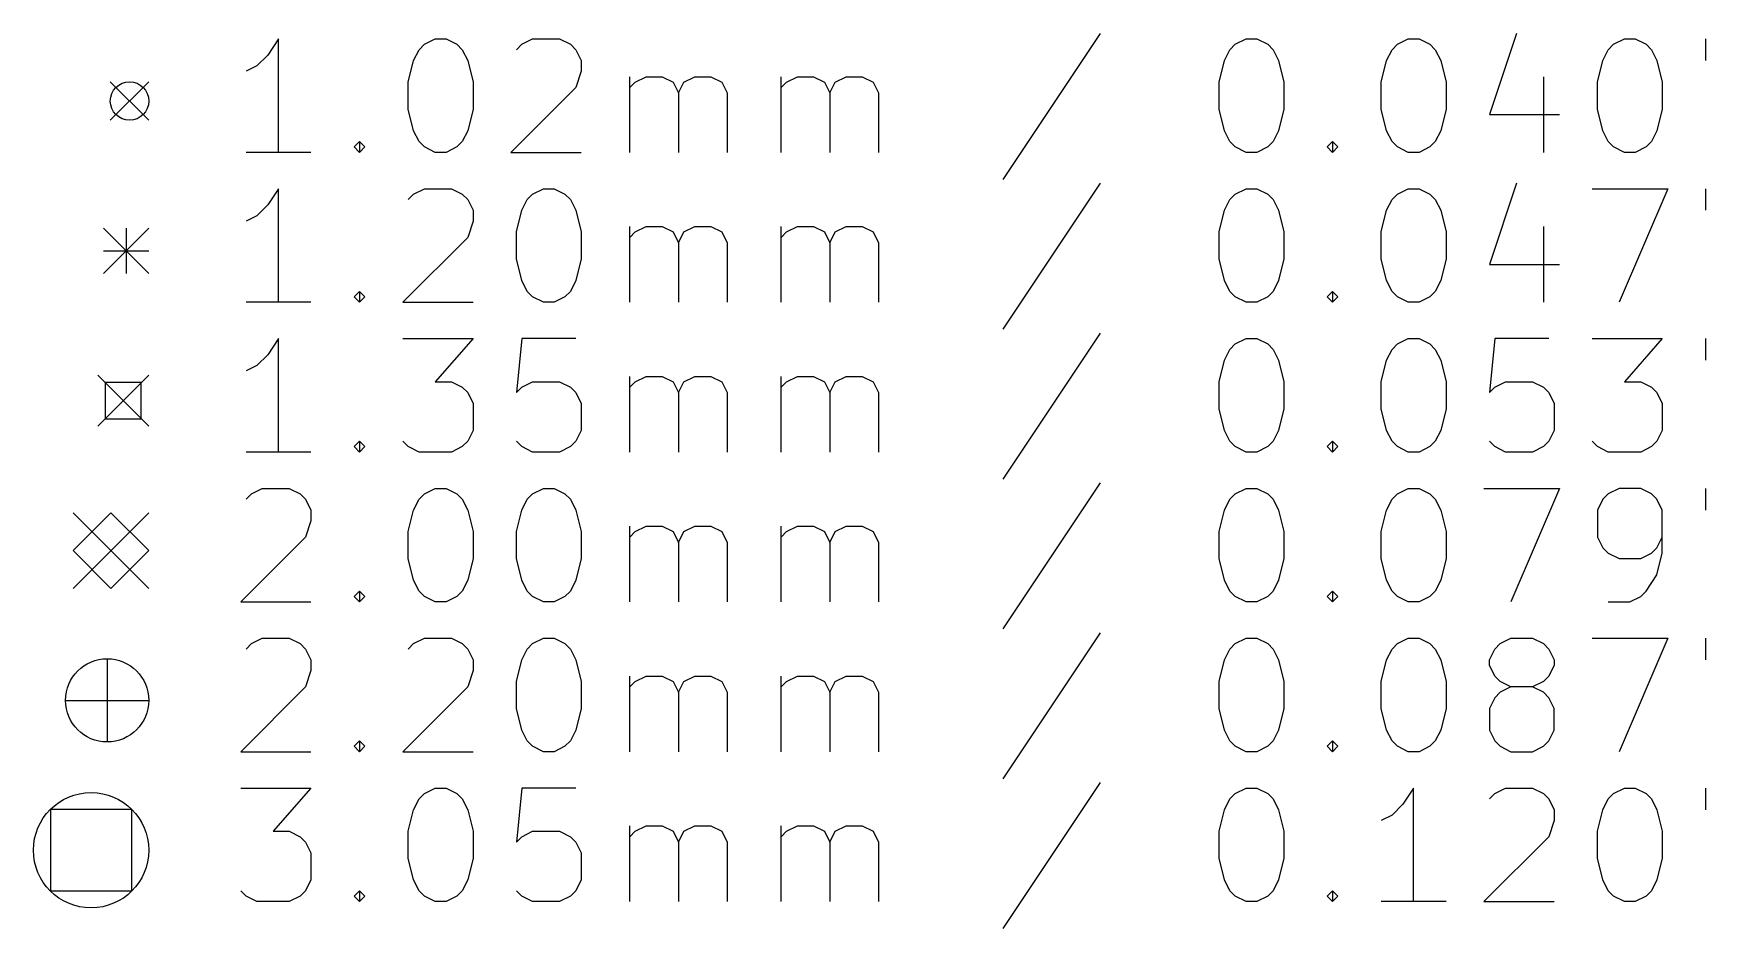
# Model space of a CAD drawing. Extents: x 58 to 239, y -217 to -13.
# Drawn here: x 57.84 to 102.03, y -216.45 to -192.79 of the extents above; entities that cross this region are included whole.
import ezdxf

# ---------------------------------------------------------------- set-up
doc = ezdxf.new("R2010")
doc.units = 0
doc.header["$MEASUREMENT"] = 0
doc.layers.add('BLACK', color=7, linetype='CONTINUOUS')

msp = doc.modelspace()

# ---------------------------------------------------------------- linework, layer by layer
at = {"layer": 'Black'}
for p, q in [((64.3136, -192.932), (64.0279, -193.361)), ((64.3136, -195.932), (64.3136, -192.932)), ((68.0279, -193.218), (68.1707, -193.075)), ((68.1707, -193.075), (68.4564, -192.932)), ((68.4564, -192.932), (68.7421, -192.932)), ((68.7421, -192.932), (69.0279, -193.075)), ((69.0279, -193.075), (69.1707, -193.218)), ((70.5993, -193.218), (70.7421, -193.075)), ((70.7421, -193.075), (71.0279, -192.932)), ((71.0279, -192.932), (71.7421, -192.932)), ((71.7421, -192.932), (72.0279, -193.075)), ((72.0279, -193.075), (72.1707, -193.218)), ((86.0279, -192.789), (83.4564, -196.646)), ((89.4564, -193.218), (89.5993, -193.075)), ((89.5993, -193.075), (89.885, -192.932)), ((89.885, -192.932), (90.1707, -192.932)), ((90.1707, -192.932), (90.4564, -193.075)), ((90.4564, -193.075), (90.5993, -193.218)), ((93.7421, -193.218), (93.885, -193.075)), ((93.885, -193.075), (94.1707, -192.932)), ((94.1707, -192.932), (94.4564, -192.932)), ((94.4564, -192.932), (94.7421, -193.075)), ((94.7421, -193.075), (94.885, -193.218)), ((97.0279, -192.789), (96.3136, -194.932)), ((99.4564, -193.218), (99.5993, -193.075)), ((99.5993, -193.075), (99.885, -192.932)), ((99.885, -192.932), (100.171, -192.932)), ((100.171, -192.932), (100.456, -193.075)), ((100.456, -193.075), (100.599, -193.218)), ((102.028, -192.932), (102.028, -193.504)), ((64.0279, -193.361), (63.7421, -193.646)), ((67.7421, -194.075), (67.885, -193.504)), ((67.885, -193.504), (68.0279, -193.218)), ((69.1707, -193.218), (69.3136, -193.504)), ((69.3136, -193.504), (69.4564, -194.075)), ((72.1707, -193.218), (72.3136, -193.504)), ((72.3136, -193.504), (72.3136, -193.789)), ((89.1707, -194.075), (89.3136, -193.504)), ((89.3136, -193.504), (89.4564, -193.218)), ((90.5993, -193.218), (90.7421, -193.504)), ((90.7421, -193.504), (90.885, -194.075)), ((93.4564, -194.075), (93.5993, -193.504)), ((93.5993, -193.504), (93.7421, -193.218)), ((94.885, -193.218), (95.0279, -193.504)), ((95.0279, -193.504), (95.1707, -194.075)), ((99.1707, -194.075), (99.3136, -193.504)), ((99.3136, -193.504), (99.4564, -193.218)), ((100.599, -193.218), (100.742, -193.504)), ((100.742, -193.504), (100.885, -194.075)), ((63.7421, -193.646), (63.4564, -193.789)), ((72.3136, -193.789), (72.1707, -194.218)), ((73.5993, -195.932), (73.5993, -193.932)), ((73.7421, -194.075), (74.0279, -193.932)), ((74.0279, -193.932), (74.4564, -193.932)), ((74.4564, -193.932), (74.7421, -194.075)), ((75.0279, -194.075), (75.3136, -193.932)), ((75.3136, -193.932), (75.7421, -193.932)), ((75.7421, -193.932), (76.0279, -194.075)), ((77.5993, -195.932), (77.5993, -193.932)), ((77.7421, -194.075), (78.0279, -193.932)), ((78.0279, -193.932), (78.4564, -193.932)), ((78.4564, -193.932), (78.7421, -194.075)), ((79.0279, -194.075), (79.3136, -193.932)), ((79.3136, -193.932), (79.7421, -193.932)), ((79.7421, -193.932), (80.0279, -194.075)), ((97.7421, -193.932), (97.7421, -195.932)), ((59.869, -194.067), (60.885, -195.083)), ((60.885, -194.067), (59.869, -195.083)), ((67.7421, -194.789), (67.7421, -194.075)), ((69.4564, -194.075), (69.4564, -194.789)), ((72.1707, -194.218), (70.4564, -195.932)), ((73.5993, -194.218), (73.7421, -194.075)), ((74.7421, -194.075), (74.885, -194.361)), ((74.885, -194.361), (75.0279, -194.075)), ((74.885, -194.361), (74.885, -195.932)), ((76.0279, -194.075), (76.1707, -194.361)), ((76.1707, -194.361), (76.1707, -195.932)), ((77.5993, -194.218), (77.7421, -194.075)), ((78.7421, -194.075), (78.885, -194.361)), ((78.885, -194.361), (79.0279, -194.075)), ((78.885, -194.361), (78.885, -195.932)), ((80.0279, -194.075), (80.1707, -194.361)), ((80.1707, -194.361), (80.1707, -195.932)), ((89.1707, -194.789), (89.1707, -194.075)), ((90.885, -194.075), (90.885, -194.789)), ((93.4564, -194.789), (93.4564, -194.075)), ((95.1707, -194.075), (95.1707, -194.789)), ((99.1707, -194.789), (99.1707, -194.075)), ((100.885, -194.075), (100.885, -194.789)), ((67.885, -195.361), (67.7421, -194.789)), ((69.4564, -194.789), (69.3136, -195.361)), ((89.3136, -195.361), (89.1707, -194.789)), ((90.885, -194.789), (90.7421, -195.361)), ((93.5993, -195.361), (93.4564, -194.789)), ((95.1707, -194.789), (95.0279, -195.361)), ((99.3136, -195.361), (99.1707, -194.789)), ((100.885, -194.789), (100.742, -195.361)), ((96.3136, -194.932), (98.1707, -194.932)), ((66.3136, -195.789), (66.4564, -195.646)), ((66.4564, -195.646), (66.5993, -195.789)), ((66.4564, -195.646), (66.4564, -195.932)), ((68.0279, -195.646), (67.885, -195.361)), ((68.1707, -195.789), (68.0279, -195.646)), ((69.1707, -195.646), (69.0279, -195.789)), ((69.3136, -195.361), (69.1707, -195.646)), ((89.4564, -195.646), (89.3136, -195.361)), ((89.5993, -195.789), (89.4564, -195.646)), ((90.5993, -195.646), (90.4564, -195.789)), ((90.7421, -195.361), (90.5993, -195.646)), ((92.0279, -195.789), (92.1707, -195.646)), ((92.1707, -195.646), (92.3136, -195.789)), ((92.1707, -195.646), (92.1707, -195.932)), ((93.7421, -195.646), (93.5993, -195.361)), ((93.885, -195.789), (93.7421, -195.646)), ((94.885, -195.646), (94.7421, -195.789)), ((95.0279, -195.361), (94.885, -195.646)), ((99.4564, -195.646), (99.3136, -195.361)), ((99.5993, -195.789), (99.4564, -195.646)), ((100.599, -195.646), (100.456, -195.789)), ((100.742, -195.361), (100.599, -195.646)), ((65.1707, -195.932), (63.4564, -195.932)), ((66.4564, -195.932), (66.3136, -195.789)), ((66.5993, -195.789), (66.4564, -195.932)), ((68.4564, -195.932), (68.1707, -195.789)), ((68.7421, -195.932), (68.4564, -195.932)), ((69.0279, -195.789), (68.7421, -195.932)), ((70.4564, -195.932), (72.3136, -195.932)), ((89.885, -195.932), (89.5993, -195.789)), ((90.1707, -195.932), (89.885, -195.932)), ((90.4564, -195.789), (90.1707, -195.932)), ((92.1707, -195.932), (92.0279, -195.789)), ((92.3136, -195.789), (92.1707, -195.932)), ((94.1707, -195.932), (93.885, -195.789)), ((94.4564, -195.932), (94.1707, -195.932)), ((94.7421, -195.789), (94.4564, -195.932)), ((99.885, -195.932), (99.5993, -195.789)), ((100.171, -195.932), (99.885, -195.932)), ((100.456, -195.789), (100.171, -195.932)), ((64.3136, -196.892), (64.0279, -197.321)), ((64.3136, -199.892), (64.3136, -196.892)), ((67.7421, -197.178), (67.885, -197.035)), ((67.885, -197.035), (68.1707, -196.892)), ((68.1707, -196.892), (68.885, -196.892)), ((68.885, -196.892), (69.1707, -197.035)), ((69.1707, -197.035), (69.3136, -197.178)), ((70.885, -197.178), (71.0279, -197.035)), ((71.0279, -197.035), (71.3136, -196.892)), ((71.3136, -196.892), (71.5993, -196.892)), ((71.5993, -196.892), (71.885, -197.035)), ((71.885, -197.035), (72.0279, -197.178)), ((86.0279, -196.749), (83.4564, -200.606)), ((89.4564, -197.178), (89.5993, -197.035)), ((89.5993, -197.035), (89.885, -196.892)), ((89.885, -196.892), (90.1707, -196.892)), ((90.1707, -196.892), (90.4564, -197.035)), ((90.4564, -197.035), (90.5993, -197.178)), ((93.7421, -197.178), (93.885, -197.035)), ((93.885, -197.035), (94.1707, -196.892)), ((94.1707, -196.892), (94.4564, -196.892)), ((94.4564, -196.892), (94.7421, -197.035)), ((94.7421, -197.035), (94.885, -197.178)), ((97.0279, -196.749), (96.3136, -198.892)), ((99.0279, -196.892), (101.028, -196.892)), ((101.028, -196.892), (99.7421, -199.892)), ((102.028, -196.892), (102.028, -197.464)), ((64.0279, -197.321), (63.7421, -197.606)), ((69.3136, -197.178), (69.4564, -197.464)), ((69.4564, -197.464), (69.4564, -197.749)), ((70.5993, -198.035), (70.7421, -197.464)), ((70.7421, -197.464), (70.885, -197.178)), ((72.0279, -197.178), (72.1707, -197.464)), ((72.1707, -197.464), (72.3136, -198.035)), ((89.1707, -198.035), (89.3136, -197.464)), ((89.3136, -197.464), (89.4564, -197.178)), ((90.5993, -197.178), (90.7421, -197.464)), ((90.7421, -197.464), (90.885, -198.035)), ((93.4564, -198.035), (93.5993, -197.464)), ((93.5993, -197.464), (93.7421, -197.178)), ((94.885, -197.178), (95.0279, -197.464)), ((95.0279, -197.464), (95.1707, -198.035)), ((59.6861, -197.936), (60.885, -199.134)), ((60.885, -197.936), (59.6861, -199.134)), ((60.2856, -197.936), (60.2856, -199.134)), ((63.7421, -197.606), (63.4564, -197.749)), ((69.4564, -197.749), (69.3136, -198.178)), ((73.5993, -199.892), (73.5993, -197.892)), ((73.7421, -198.035), (74.0279, -197.892)), ((74.0279, -197.892), (74.4564, -197.892)), ((74.4564, -197.892), (74.7421, -198.035)), ((75.0279, -198.035), (75.3136, -197.892)), ((75.3136, -197.892), (75.7421, -197.892)), ((75.7421, -197.892), (76.0279, -198.035)), ((77.5993, -199.892), (77.5993, -197.892)), ((77.7421, -198.035), (78.0279, -197.892)), ((78.0279, -197.892), (78.4564, -197.892)), ((78.4564, -197.892), (78.7421, -198.035)), ((79.0279, -198.035), (79.3136, -197.892)), ((79.3136, -197.892), (79.7421, -197.892)), ((79.7421, -197.892), (80.0279, -198.035)), ((97.7421, -197.892), (97.7421, -199.892)), ((69.3136, -198.178), (67.5993, -199.892)), ((70.5993, -198.749), (70.5993, -198.035)), ((72.3136, -198.035), (72.3136, -198.749)), ((73.5993, -198.178), (73.7421, -198.035)), ((74.7421, -198.035), (74.885, -198.321)), ((74.885, -198.321), (75.0279, -198.035)), ((74.885, -198.321), (74.885, -199.892)), ((76.0279, -198.035), (76.1707, -198.321)), ((76.1707, -198.321), (76.1707, -199.892)), ((77.5993, -198.178), (77.7421, -198.035)), ((78.7421, -198.035), (78.885, -198.321)), ((78.885, -198.321), (79.0279, -198.035)), ((78.885, -198.321), (78.885, -199.892)), ((80.0279, -198.035), (80.1707, -198.321)), ((80.1707, -198.321), (80.1707, -199.892)), ((89.1707, -198.749), (89.1707, -198.035)), ((90.885, -198.035), (90.885, -198.749)), ((93.4564, -198.749), (93.4564, -198.035)), ((95.1707, -198.035), (95.1707, -198.749)), ((59.6861, -198.535), (60.885, -198.535)), ((70.7421, -199.321), (70.5993, -198.749)), ((72.3136, -198.749), (72.1707, -199.321)), ((89.3136, -199.321), (89.1707, -198.749)), ((90.885, -198.749), (90.7421, -199.321)), ((93.5993, -199.321), (93.4564, -198.749)), ((95.1707, -198.749), (95.0279, -199.321)), ((96.3136, -198.892), (98.1707, -198.892)), ((66.3136, -199.749), (66.4564, -199.606)), ((66.4564, -199.606), (66.5993, -199.749)), ((66.4564, -199.606), (66.4564, -199.892)), ((70.885, -199.606), (70.7421, -199.321)), ((71.0279, -199.749), (70.885, -199.606)), ((72.0279, -199.606), (71.885, -199.749)), ((72.1707, -199.321), (72.0279, -199.606)), ((89.4564, -199.606), (89.3136, -199.321)), ((89.5993, -199.749), (89.4564, -199.606)), ((90.5993, -199.606), (90.4564, -199.749)), ((90.7421, -199.321), (90.5993, -199.606)), ((92.0279, -199.749), (92.1707, -199.606)), ((92.1707, -199.606), (92.3136, -199.749)), ((92.1707, -199.606), (92.1707, -199.892)), ((93.7421, -199.606), (93.5993, -199.321)), ((93.885, -199.749), (93.7421, -199.606)), ((94.885, -199.606), (94.7421, -199.749)), ((95.0279, -199.321), (94.885, -199.606)), ((65.1707, -199.892), (63.4564, -199.892)), ((66.4564, -199.892), (66.3136, -199.749)), ((66.5993, -199.749), (66.4564, -199.892)), ((67.5993, -199.892), (69.4564, -199.892)), ((71.3136, -199.892), (71.0279, -199.749)), ((71.5993, -199.892), (71.3136, -199.892)), ((71.885, -199.749), (71.5993, -199.892)), ((89.885, -199.892), (89.5993, -199.749)), ((90.1707, -199.892), (89.885, -199.892)), ((90.4564, -199.749), (90.1707, -199.892)), ((92.1707, -199.892), (92.0279, -199.749)), ((92.3136, -199.749), (92.1707, -199.892)), ((94.1707, -199.892), (93.885, -199.749)), ((94.4564, -199.892), (94.1707, -199.892)), ((94.7421, -199.749), (94.4564, -199.892)), ((64.3136, -200.852), (64.0279, -201.281)), ((64.3136, -203.852), (64.3136, -200.852)), ((67.5993, -200.852), (69.4564, -200.852)), ((69.4564, -200.852), (68.4564, -201.995)), ((70.7421, -200.852), (70.5993, -202.281)), ((72.1707, -200.852), (70.7421, -200.852)), ((86.0279, -200.709), (83.4564, -204.566)), ((89.4564, -201.138), (89.5993, -200.995)), ((89.5993, -200.995), (89.885, -200.852)), ((89.885, -200.852), (90.1707, -200.852)), ((90.1707, -200.852), (90.4564, -200.995)), ((90.4564, -200.995), (90.5993, -201.138)), ((93.7421, -201.138), (93.885, -200.995)), ((93.885, -200.995), (94.1707, -200.852)), ((94.1707, -200.852), (94.4564, -200.852)), ((94.4564, -200.852), (94.7421, -200.995)), ((94.7421, -200.995), (94.885, -201.138)), ((96.4564, -200.852), (96.3136, -202.281)), ((97.885, -200.852), (96.4564, -200.852)), ((99.0279, -200.852), (100.885, -200.852)), ((100.885, -200.852), (99.885, -201.995)), ((102.028, -200.852), (102.028, -201.424)), ((64.0279, -201.281), (63.7421, -201.566)), ((89.1707, -201.995), (89.3136, -201.424)), ((89.3136, -201.424), (89.4564, -201.138)), ((90.5993, -201.138), (90.7421, -201.424)), ((90.7421, -201.424), (90.885, -201.995)), ((93.4564, -201.995), (93.5993, -201.424)), ((93.5993, -201.424), (93.7421, -201.138)), ((94.885, -201.138), (95.0279, -201.424)), ((95.0279, -201.424), (95.1707, -201.995)), ((59.5363, -201.821), (60.885, -203.169)), ((60.885, -201.821), (59.5363, -203.169)), ((63.7421, -201.566), (63.4564, -201.709)), ((73.5993, -203.852), (73.5993, -201.852)), ((73.7421, -201.995), (74.0279, -201.852)), ((74.0279, -201.852), (74.4564, -201.852)), ((74.4564, -201.852), (74.7421, -201.995)), ((75.0279, -201.995), (75.3136, -201.852)), ((75.3136, -201.852), (75.7421, -201.852)), ((75.7421, -201.852), (76.0279, -201.995)), ((77.5993, -203.852), (77.5993, -201.852)), ((77.7421, -201.995), (78.0279, -201.852)), ((78.0279, -201.852), (78.4564, -201.852)), ((78.4564, -201.852), (78.7421, -201.995)), ((79.0279, -201.995), (79.3136, -201.852)), ((79.3136, -201.852), (79.7421, -201.852)), ((79.7421, -201.852), (80.0279, -201.995)), ((60.6875, -202.018), (59.7338, -202.018)), ((59.7338, -202.018), (59.7338, -202.972)), ((60.6875, -202.972), (60.6875, -202.018)), ((68.4564, -201.995), (68.885, -201.995)), ((68.885, -201.995), (69.1707, -202.138)), ((69.1707, -202.138), (69.3136, -202.281)), ((69.3136, -202.281), (69.4564, -202.566)), ((70.5993, -202.281), (70.7421, -202.138)), ((70.7421, -202.138), (71.0279, -201.995)), ((71.0279, -201.995), (71.7421, -201.995)), ((71.7421, -201.995), (72.0279, -202.138)), ((72.0279, -202.138), (72.1707, -202.281)), ((72.1707, -202.281), (72.3136, -202.566)), ((73.5993, -202.138), (73.7421, -201.995)), ((74.7421, -201.995), (74.885, -202.281)), ((74.885, -202.281), (75.0279, -201.995)), ((74.885, -202.281), (74.885, -203.852)), ((76.0279, -201.995), (76.1707, -202.281)), ((76.1707, -202.281), (76.1707, -203.852)), ((77.5993, -202.138), (77.7421, -201.995)), ((78.7421, -201.995), (78.885, -202.281)), ((78.885, -202.281), (79.0279, -201.995)), ((78.885, -202.281), (78.885, -203.852)), ((80.0279, -201.995), (80.1707, -202.281)), ((80.1707, -202.281), (80.1707, -203.852)), ((89.1707, -202.709), (89.1707, -201.995)), ((90.885, -201.995), (90.885, -202.709)), ((93.4564, -202.709), (93.4564, -201.995)), ((95.1707, -201.995), (95.1707, -202.709)), ((96.3136, -202.281), (96.4564, -202.138)), ((96.4564, -202.138), (96.7421, -201.995)), ((96.7421, -201.995), (97.4564, -201.995)), ((97.4564, -201.995), (97.7421, -202.138)), ((97.7421, -202.138), (97.885, -202.281)), ((97.885, -202.281), (98.0279, -202.566)), ((99.885, -201.995), (100.314, -201.995)), ((100.314, -201.995), (100.599, -202.138)), ((100.599, -202.138), (100.742, -202.281)), ((100.742, -202.281), (100.885, -202.566)), ((69.4564, -202.566), (69.4564, -203.281)), ((72.3136, -202.566), (72.3136, -203.281)), ((89.3136, -203.281), (89.1707, -202.709)), ((90.885, -202.709), (90.7421, -203.281)), ((93.5993, -203.281), (93.4564, -202.709)), ((95.1707, -202.709), (95.0279, -203.281)), ((98.0279, -202.566), (98.0279, -203.281)), ((100.885, -202.566), (100.885, -203.281)), ((59.7338, -202.972), (60.6875, -202.972)), ((66.3136, -203.709), (66.4564, -203.566)), ((66.4564, -203.852), (66.3136, -203.709)), ((66.4564, -203.566), (66.5993, -203.709)), ((66.4564, -203.566), (66.4564, -203.852)), ((66.5993, -203.709), (66.4564, -203.852)), ((67.7421, -203.709), (67.5993, -203.566)), ((68.0279, -203.852), (67.7421, -203.709)), ((69.1707, -203.709), (68.885, -203.852)), ((69.3136, -203.566), (69.1707, -203.709)), ((69.4564, -203.281), (69.3136, -203.566)), ((70.7421, -203.709), (70.5993, -203.566)), ((71.0279, -203.852), (70.7421, -203.709)), ((72.0279, -203.709), (71.7421, -203.852)), ((72.1707, -203.566), (72.0279, -203.709)), ((72.3136, -203.281), (72.1707, -203.566)), ((89.4564, -203.566), (89.3136, -203.281)), ((89.5993, -203.709), (89.4564, -203.566)), ((89.885, -203.852), (89.5993, -203.709)), ((90.4564, -203.709), (90.1707, -203.852)), ((90.5993, -203.566), (90.4564, -203.709)), ((90.7421, -203.281), (90.5993, -203.566)), ((92.0279, -203.709), (92.1707, -203.566)), ((92.1707, -203.852), (92.0279, -203.709)), ((92.1707, -203.566), (92.3136, -203.709)), ((92.1707, -203.566), (92.1707, -203.852)), ((92.3136, -203.709), (92.1707, -203.852)), ((93.7421, -203.566), (93.5993, -203.281)), ((93.885, -203.709), (93.7421, -203.566)), ((94.1707, -203.852), (93.885, -203.709)), ((94.7421, -203.709), (94.4564, -203.852)), ((94.885, -203.566), (94.7421, -203.709)), ((95.0279, -203.281), (94.885, -203.566)), ((96.4564, -203.709), (96.3136, -203.566)), ((96.7421, -203.852), (96.4564, -203.709)), ((97.7421, -203.709), (97.4564, -203.852)), ((97.885, -203.566), (97.7421, -203.709)), ((98.0279, -203.281), (97.885, -203.566)), ((99.1707, -203.709), (99.0279, -203.566)), ((99.4564, -203.852), (99.1707, -203.709)), ((100.599, -203.709), (100.314, -203.852)), ((100.742, -203.566), (100.599, -203.709)), ((100.885, -203.281), (100.742, -203.566)), ((65.1707, -203.852), (63.4564, -203.852)), ((68.885, -203.852), (68.0279, -203.852)), ((71.7421, -203.852), (71.0279, -203.852)), ((90.1707, -203.852), (89.885, -203.852)), ((94.4564, -203.852), (94.1707, -203.852)), ((97.4564, -203.852), (96.7421, -203.852)), ((100.314, -203.852), (99.4564, -203.852)), ((63.4564, -205.098), (63.5993, -204.955)), ((63.5993, -204.955), (63.885, -204.812)), ((63.885, -204.812), (64.5993, -204.812)), ((64.5993, -204.812), (64.885, -204.955)), ((64.885, -204.955), (65.0279, -205.098)), ((68.0279, -205.098), (68.1707, -204.955)), ((68.1707, -204.955), (68.4564, -204.812)), ((68.4564, -204.812), (68.7421, -204.812)), ((68.7421, -204.812), (69.0279, -204.955)), ((69.0279, -204.955), (69.1707, -205.098)), ((70.885, -205.098), (71.0279, -204.955)), ((71.0279, -204.955), (71.3136, -204.812)), ((71.3136, -204.812), (71.5993, -204.812)), ((71.5993, -204.812), (71.885, -204.955)), ((71.885, -204.955), (72.0279, -205.098)), ((86.0279, -204.669), (83.4564, -208.526)), ((89.4564, -205.098), (89.5993, -204.955)), ((89.5993, -204.955), (89.885, -204.812)), ((89.885, -204.812), (90.1707, -204.812)), ((90.1707, -204.812), (90.4564, -204.955)), ((90.4564, -204.955), (90.5993, -205.098)), ((93.7421, -205.098), (93.885, -204.955)), ((93.885, -204.955), (94.1707, -204.812)), ((94.1707, -204.812), (94.4564, -204.812)), ((94.4564, -204.812), (94.7421, -204.955)), ((94.7421, -204.955), (94.885, -205.098)), ((96.1707, -204.812), (98.1707, -204.812)), ((98.1707, -204.812), (96.885, -207.812)), ((99.4564, -204.955), (99.3136, -205.098)), ((99.7421, -204.812), (99.4564, -204.955)), ((100.314, -204.812), (99.7421, -204.812)), ((100.599, -204.955), (100.314, -204.812)), ((100.742, -205.098), (100.599, -204.955)), ((102.028, -204.812), (102.028, -205.384)), ((58.885, -205.455), (60.885, -207.455)), ((60.885, -205.455), (58.885, -207.455)), ((59.885, -205.455), (58.885, -206.455)), ((60.885, -206.455), (59.885, -205.455)), ((65.0279, -205.098), (65.1707, -205.384)), ((65.1707, -205.384), (65.1707, -205.669)), ((67.7421, -205.955), (67.885, -205.384)), ((67.885, -205.384), (68.0279, -205.098)), ((69.1707, -205.098), (69.3136, -205.384)), ((69.3136, -205.384), (69.4564, -205.955)), ((70.5993, -205.955), (70.7421, -205.384)), ((70.7421, -205.384), (70.885, -205.098)), ((72.0279, -205.098), (72.1707, -205.384)), ((72.1707, -205.384), (72.3136, -205.955)), ((89.1707, -205.955), (89.3136, -205.384)), ((89.3136, -205.384), (89.4564, -205.098)), ((90.5993, -205.098), (90.7421, -205.384)), ((90.7421, -205.384), (90.885, -205.955)), ((93.4564, -205.955), (93.5993, -205.384)), ((93.5993, -205.384), (93.7421, -205.098)), ((94.885, -205.098), (95.0279, -205.384)), ((95.0279, -205.384), (95.1707, -205.955)), ((99.3136, -205.098), (99.1707, -205.384)), ((99.1707, -205.384), (99.1707, -206.098)), ((100.885, -205.384), (100.742, -205.098)), ((100.885, -206.526), (100.885, -205.384)), ((65.1707, -205.669), (65.0279, -206.098)), ((73.5993, -207.812), (73.5993, -205.812)), ((73.7421, -205.955), (74.0279, -205.812)), ((74.0279, -205.812), (74.4564, -205.812)), ((74.4564, -205.812), (74.7421, -205.955)), ((75.0279, -205.955), (75.3136, -205.812)), ((75.3136, -205.812), (75.7421, -205.812)), ((75.7421, -205.812), (76.0279, -205.955)), ((77.5993, -207.812), (77.5993, -205.812)), ((77.7421, -205.955), (78.0279, -205.812)), ((78.0279, -205.812), (78.4564, -205.812)), ((78.4564, -205.812), (78.7421, -205.955)), ((79.0279, -205.955), (79.3136, -205.812)), ((79.3136, -205.812), (79.7421, -205.812)), ((79.7421, -205.812), (80.0279, -205.955)), ((65.0279, -206.098), (63.3136, -207.812)), ((67.7421, -206.669), (67.7421, -205.955)), ((69.4564, -205.955), (69.4564, -206.669)), ((70.5993, -206.669), (70.5993, -205.955)), ((72.3136, -205.955), (72.3136, -206.669)), ((73.5993, -206.098), (73.7421, -205.955)), ((74.7421, -205.955), (74.885, -206.241)), ((74.885, -206.241), (75.0279, -205.955)), ((74.885, -206.241), (74.885, -207.812)), ((76.0279, -205.955), (76.1707, -206.241)), ((76.1707, -206.241), (76.1707, -207.812)), ((77.5993, -206.098), (77.7421, -205.955)), ((78.7421, -205.955), (78.885, -206.241)), ((78.885, -206.241), (79.0279, -205.955)), ((78.885, -206.241), (78.885, -207.812)), ((80.0279, -205.955), (80.1707, -206.241)), ((80.1707, -206.241), (80.1707, -207.812)), ((89.1707, -206.669), (89.1707, -205.955)), ((90.885, -205.955), (90.885, -206.669)), ((93.4564, -206.669), (93.4564, -205.955)), ((95.1707, -205.955), (95.1707, -206.669)), ((99.1707, -206.098), (99.3136, -206.384)), ((100.742, -206.384), (100.885, -206.098)), ((58.885, -206.455), (59.885, -207.455)), ((59.885, -207.455), (60.885, -206.455)), ((67.885, -207.241), (67.7421, -206.669)), ((69.4564, -206.669), (69.3136, -207.241)), ((70.7421, -207.241), (70.5993, -206.669)), ((72.3136, -206.669), (72.1707, -207.241)), ((89.3136, -207.241), (89.1707, -206.669)), ((90.885, -206.669), (90.7421, -207.241)), ((93.5993, -207.241), (93.4564, -206.669)), ((95.1707, -206.669), (95.0279, -207.241)), ((99.3136, -206.384), (99.4564, -206.526)), ((99.4564, -206.526), (99.7421, -206.669)), ((99.7421, -206.669), (100.314, -206.669)), ((100.314, -206.669), (100.599, -206.526)), ((100.599, -206.526), (100.742, -206.384)), ((100.742, -207.098), (100.885, -206.526)), ((68.0279, -207.526), (67.885, -207.241)), ((69.3136, -207.241), (69.1707, -207.526)), ((70.885, -207.526), (70.7421, -207.241)), ((72.1707, -207.241), (72.0279, -207.526)), ((89.4564, -207.526), (89.3136, -207.241)), ((90.7421, -207.241), (90.5993, -207.526)), ((93.7421, -207.526), (93.5993, -207.241)), ((95.0279, -207.241), (94.885, -207.526)), ((100.456, -207.526), (100.742, -207.098)), ((66.3136, -207.669), (66.4564, -207.526)), ((66.4564, -207.812), (66.3136, -207.669)), ((66.4564, -207.526), (66.5993, -207.669)), ((66.4564, -207.526), (66.4564, -207.812)), ((66.5993, -207.669), (66.4564, -207.812)), ((68.1707, -207.669), (68.0279, -207.526)), ((68.4564, -207.812), (68.1707, -207.669)), ((69.0279, -207.669), (68.7421, -207.812)), ((69.1707, -207.526), (69.0279, -207.669)), ((71.0279, -207.669), (70.885, -207.526)), ((71.3136, -207.812), (71.0279, -207.669)), ((71.885, -207.669), (71.5993, -207.812)), ((72.0279, -207.526), (71.885, -207.669)), ((89.5993, -207.669), (89.4564, -207.526)), ((89.885, -207.812), (89.5993, -207.669)), ((90.4564, -207.669), (90.1707, -207.812)), ((90.5993, -207.526), (90.4564, -207.669)), ((92.0279, -207.669), (92.1707, -207.526)), ((92.1707, -207.812), (92.0279, -207.669)), ((92.1707, -207.526), (92.3136, -207.669)), ((92.1707, -207.526), (92.1707, -207.812)), ((92.3136, -207.669), (92.1707, -207.812)), ((93.885, -207.669), (93.7421, -207.526)), ((94.1707, -207.812), (93.885, -207.669)), ((94.7421, -207.669), (94.4564, -207.812)), ((94.885, -207.526), (94.7421, -207.669)), ((100.028, -207.812), (100.314, -207.669)), ((100.314, -207.669), (100.456, -207.526)), ((63.3136, -207.812), (65.1707, -207.812)), ((68.7421, -207.812), (68.4564, -207.812)), ((71.5993, -207.812), (71.3136, -207.812)), ((90.1707, -207.812), (89.885, -207.812)), ((94.4564, -207.812), (94.1707, -207.812)), ((99.4564, -207.812), (100.028, -207.812)), ((63.4564, -209.058), (63.5993, -208.915)), ((63.5993, -208.915), (63.885, -208.772)), ((63.885, -208.772), (64.5993, -208.772)), ((64.5993, -208.772), (64.885, -208.915)), ((64.885, -208.915), (65.0279, -209.058)), ((67.7421, -209.058), (67.885, -208.915)), ((67.885, -208.915), (68.1707, -208.772)), ((68.1707, -208.772), (68.885, -208.772)), ((68.885, -208.772), (69.1707, -208.915)), ((69.1707, -208.915), (69.3136, -209.058)), ((70.885, -209.058), (71.0279, -208.915)), ((71.0279, -208.915), (71.3136, -208.772)), ((71.3136, -208.772), (71.5993, -208.772)), ((71.5993, -208.772), (71.885, -208.915)), ((71.885, -208.915), (72.0279, -209.058)), ((86.0279, -208.629), (83.4564, -212.486)), ((89.4564, -209.058), (89.5993, -208.915)), ((89.5993, -208.915), (89.885, -208.772)), ((89.885, -208.772), (90.1707, -208.772)), ((90.1707, -208.772), (90.4564, -208.915)), ((90.4564, -208.915), (90.5993, -209.058)), ((93.7421, -209.058), (93.885, -208.915)), ((93.885, -208.915), (94.1707, -208.772)), ((94.1707, -208.772), (94.4564, -208.772)), ((94.4564, -208.772), (94.7421, -208.915)), ((94.7421, -208.915), (94.885, -209.058)), ((96.4564, -209.058), (96.5993, -208.915)), ((96.5993, -208.915), (96.885, -208.772)), ((96.885, -208.772), (97.4564, -208.772)), ((97.4564, -208.772), (97.7421, -208.915)), ((97.7421, -208.915), (97.885, -209.058)), ((99.0279, -208.772), (101.028, -208.772)), ((101.028, -208.772), (99.7421, -211.772)), ((102.028, -208.772), (102.028, -209.344)), ((59.785, -209.315), (59.785, -211.515)), ((65.0279, -209.058), (65.1707, -209.344)), ((65.1707, -209.344), (65.1707, -209.629)), ((69.3136, -209.058), (69.4564, -209.344)), ((69.4564, -209.344), (69.4564, -209.629)), ((70.5993, -209.915), (70.7421, -209.344)), ((70.7421, -209.344), (70.885, -209.058)), ((72.0279, -209.058), (72.1707, -209.344)), ((72.1707, -209.344), (72.3136, -209.915)), ((89.1707, -209.915), (89.3136, -209.344)), ((89.3136, -209.344), (89.4564, -209.058)), ((90.5993, -209.058), (90.7421, -209.344)), ((90.7421, -209.344), (90.885, -209.915)), ((93.4564, -209.915), (93.5993, -209.344)), ((93.5993, -209.344), (93.7421, -209.058)), ((94.885, -209.058), (95.0279, -209.344)), ((95.0279, -209.344), (95.1707, -209.915)), ((96.3136, -209.344), (96.4564, -209.058)), ((96.3136, -209.486), (96.3136, -209.344)), ((97.885, -209.058), (98.0279, -209.344)), ((98.0279, -209.344), (98.0279, -209.486)), ((65.1707, -209.629), (65.0279, -210.058)), ((69.4564, -209.629), (69.3136, -210.058)), ((73.5993, -211.772), (73.5993, -209.772)), ((73.7421, -209.915), (74.0279, -209.772)), ((74.0279, -209.772), (74.4564, -209.772)), ((74.4564, -209.772), (74.7421, -209.915)), ((75.0279, -209.915), (75.3136, -209.772)), ((75.3136, -209.772), (75.7421, -209.772)), ((75.7421, -209.772), (76.0279, -209.915)), ((77.5993, -211.772), (77.5993, -209.772)), ((77.7421, -209.915), (78.0279, -209.772)), ((78.0279, -209.772), (78.4564, -209.772)), ((78.4564, -209.772), (78.7421, -209.915)), ((79.0279, -209.915), (79.3136, -209.772)), ((79.3136, -209.772), (79.7421, -209.772)), ((79.7421, -209.772), (80.0279, -209.915)), ((96.4564, -209.772), (96.3136, -209.486)), ((96.5993, -209.915), (96.4564, -209.772)), ((97.885, -209.772), (97.7421, -209.915)), ((98.0279, -209.486), (97.885, -209.772)), ((65.0279, -210.058), (63.3136, -211.772)), ((69.3136, -210.058), (67.5993, -211.772)), ((70.5993, -210.629), (70.5993, -209.915)), ((72.3136, -209.915), (72.3136, -210.629)), ((73.5993, -210.058), (73.7421, -209.915)), ((74.7421, -209.915), (74.885, -210.201)), ((74.885, -210.201), (75.0279, -209.915)), ((74.885, -210.201), (74.885, -211.772)), ((76.0279, -209.915), (76.1707, -210.201)), ((76.1707, -210.201), (76.1707, -211.772)), ((77.5993, -210.058), (77.7421, -209.915)), ((78.7421, -209.915), (78.885, -210.201)), ((78.885, -210.201), (79.0279, -209.915)), ((78.885, -210.201), (78.885, -211.772)), ((80.0279, -209.915), (80.1707, -210.201)), ((80.1707, -210.201), (80.1707, -211.772)), ((89.1707, -210.629), (89.1707, -209.915)), ((90.885, -209.915), (90.885, -210.629)), ((93.4564, -210.629), (93.4564, -209.915)), ((95.1707, -209.915), (95.1707, -210.629)), ((96.4564, -210.344), (96.3136, -210.629)), ((96.5993, -210.201), (96.4564, -210.344)), ((96.885, -210.058), (96.5993, -209.915)), ((96.885, -210.058), (96.5993, -210.201)), ((97.4564, -210.058), (96.885, -210.058)), ((97.7421, -209.915), (97.4564, -210.058)), ((97.7421, -210.201), (97.4564, -210.058)), ((97.885, -210.344), (97.7421, -210.201)), ((98.0279, -210.629), (97.885, -210.344)), ((58.685, -210.415), (60.885, -210.415)), ((70.7421, -211.201), (70.5993, -210.629)), ((72.3136, -210.629), (72.1707, -211.201)), ((89.3136, -211.201), (89.1707, -210.629)), ((90.885, -210.629), (90.7421, -211.201)), ((93.5993, -211.201), (93.4564, -210.629)), ((95.1707, -210.629), (95.0279, -211.201)), ((96.3136, -210.629), (96.3136, -211.201)), ((98.0279, -211.201), (98.0279, -210.629)), ((70.885, -211.486), (70.7421, -211.201)), ((72.1707, -211.201), (72.0279, -211.486)), ((89.4564, -211.486), (89.3136, -211.201)), ((90.7421, -211.201), (90.5993, -211.486)), ((93.7421, -211.486), (93.5993, -211.201)), ((95.0279, -211.201), (94.885, -211.486)), ((96.3136, -211.201), (96.4564, -211.486)), ((97.885, -211.486), (98.0279, -211.201)), ((66.3136, -211.629), (66.4564, -211.486)), ((66.4564, -211.772), (66.3136, -211.629)), ((66.4564, -211.486), (66.5993, -211.629)), ((66.4564, -211.486), (66.4564, -211.772)), ((66.5993, -211.629), (66.4564, -211.772)), ((71.0279, -211.629), (70.885, -211.486)), ((71.3136, -211.772), (71.0279, -211.629)), ((71.885, -211.629), (71.5993, -211.772)), ((72.0279, -211.486), (71.885, -211.629)), ((89.5993, -211.629), (89.4564, -211.486)), ((89.885, -211.772), (89.5993, -211.629)), ((90.4564, -211.629), (90.1707, -211.772)), ((90.5993, -211.486), (90.4564, -211.629)), ((92.0279, -211.629), (92.1707, -211.486)), ((92.1707, -211.772), (92.0279, -211.629)), ((92.1707, -211.486), (92.3136, -211.629)), ((92.1707, -211.486), (92.1707, -211.772)), ((92.3136, -211.629), (92.1707, -211.772)), ((93.885, -211.629), (93.7421, -211.486)), ((94.1707, -211.772), (93.885, -211.629)), ((94.7421, -211.629), (94.4564, -211.772)), ((94.885, -211.486), (94.7421, -211.629)), ((96.4564, -211.486), (96.5993, -211.629)), ((96.5993, -211.629), (96.885, -211.772)), ((97.4564, -211.772), (97.7421, -211.629)), ((97.7421, -211.629), (97.885, -211.486)), ((63.3136, -211.772), (65.1707, -211.772)), ((67.5993, -211.772), (69.4564, -211.772)), ((71.5993, -211.772), (71.3136, -211.772)), ((90.1707, -211.772), (89.885, -211.772)), ((94.4564, -211.772), (94.1707, -211.772)), ((96.885, -211.772), (97.4564, -211.772)), ((63.3136, -212.732), (65.1707, -212.732)), ((65.1707, -212.732), (64.1707, -213.875)), ((68.0279, -213.018), (68.1707, -212.875)), ((68.1707, -212.875), (68.4564, -212.732)), ((68.4564, -212.732), (68.7421, -212.732)), ((68.7421, -212.732), (69.0279, -212.875)), ((69.0279, -212.875), (69.1707, -213.018)), ((70.7421, -212.732), (70.5993, -214.161)), ((72.1707, -212.732), (70.7421, -212.732)), ((86.0279, -212.589), (83.4564, -216.446)), ((89.4564, -213.018), (89.5993, -212.875)), ((89.5993, -212.875), (89.885, -212.732)), ((89.885, -212.732), (90.1707, -212.732)), ((90.1707, -212.732), (90.4564, -212.875)), ((90.4564, -212.875), (90.5993, -213.018)), ((94.3136, -212.732), (94.0279, -213.161)), ((94.3136, -215.732), (94.3136, -212.732)), ((96.3136, -213.018), (96.4564, -212.875)), ((96.4564, -212.875), (96.7421, -212.732)), ((96.7421, -212.732), (97.4564, -212.732)), ((97.4564, -212.732), (97.7421, -212.875)), ((97.7421, -212.875), (97.885, -213.018)), ((99.4564, -213.018), (99.5993, -212.875)), ((99.5993, -212.875), (99.885, -212.732)), ((99.885, -212.732), (100.171, -212.732)), ((100.171, -212.732), (100.456, -212.875)), ((100.456, -212.875), (100.599, -213.018)), ((102.028, -212.732), (102.028, -213.304)), ((60.4386, -213.297), (58.2834, -213.297)), ((58.2834, -213.297), (58.2834, -215.453)), ((60.4386, -215.453), (60.4386, -213.297)), ((67.7421, -213.875), (67.885, -213.304)), ((67.885, -213.304), (68.0279, -213.018)), ((69.1707, -213.018), (69.3136, -213.304)), ((69.3136, -213.304), (69.4564, -213.875)), ((89.1707, -213.875), (89.3136, -213.304)), ((89.3136, -213.304), (89.4564, -213.018)), ((90.5993, -213.018), (90.7421, -213.304)), ((90.7421, -213.304), (90.885, -213.875)), ((94.0279, -213.161), (93.7421, -213.446)), ((97.885, -213.018), (98.0279, -213.304)), ((98.0279, -213.304), (98.0279, -213.589)), ((99.1707, -213.875), (99.3136, -213.304)), ((99.3136, -213.304), (99.4564, -213.018)), ((100.599, -213.018), (100.742, -213.304)), ((100.742, -213.304), (100.885, -213.875)), ((64.1707, -213.875), (64.5993, -213.875)), ((64.5993, -213.875), (64.885, -214.018)), ((67.7421, -214.589), (67.7421, -213.875)), ((69.4564, -213.875), (69.4564, -214.589)), ((70.7421, -214.018), (71.0279, -213.875)), ((71.0279, -213.875), (71.7421, -213.875)), ((71.7421, -213.875), (72.0279, -214.018)), ((73.5993, -215.732), (73.5993, -213.732)), ((73.5993, -214.018), (73.7421, -213.875)), ((73.7421, -213.875), (74.0279, -213.732)), ((74.0279, -213.732), (74.4564, -213.732)), ((74.4564, -213.732), (74.7421, -213.875)), ((74.7421, -213.875), (74.885, -214.161)), ((74.885, -214.161), (75.0279, -213.875)), ((75.0279, -213.875), (75.3136, -213.732)), ((75.3136, -213.732), (75.7421, -213.732)), ((75.7421, -213.732), (76.0279, -213.875)), ((76.0279, -213.875), (76.1707, -214.161)), ((77.5993, -215.732), (77.5993, -213.732)), ((77.5993, -214.018), (77.7421, -213.875)), ((77.7421, -213.875), (78.0279, -213.732)), ((78.0279, -213.732), (78.4564, -213.732)), ((78.4564, -213.732), (78.7421, -213.875)), ((78.7421, -213.875), (78.885, -214.161)), ((78.885, -214.161), (79.0279, -213.875)), ((79.0279, -213.875), (79.3136, -213.732)), ((79.3136, -213.732), (79.7421, -213.732)), ((79.7421, -213.732), (80.0279, -213.875)), ((80.0279, -213.875), (80.1707, -214.161)), ((89.1707, -214.589), (89.1707, -213.875)), ((90.885, -213.875), (90.885, -214.589)), ((93.7421, -213.446), (93.4564, -213.589)), ((98.0279, -213.589), (97.885, -214.018)), ((99.1707, -214.589), (99.1707, -213.875)), ((100.885, -213.875), (100.885, -214.589)), ((64.885, -214.018), (65.0279, -214.161)), ((65.0279, -214.161), (65.1707, -214.446)), ((70.5993, -214.161), (70.7421, -214.018)), ((72.0279, -214.018), (72.1707, -214.161)), ((72.1707, -214.161), (72.3136, -214.446)), ((74.885, -214.161), (74.885, -215.732)), ((76.1707, -214.161), (76.1707, -215.732)), ((78.885, -214.161), (78.885, -215.732)), ((80.1707, -214.161), (80.1707, -215.732)), ((97.885, -214.018), (96.1707, -215.732)), ((65.1707, -214.446), (65.1707, -215.161)), ((67.885, -215.161), (67.7421, -214.589)), ((69.4564, -214.589), (69.3136, -215.161)), ((72.3136, -214.446), (72.3136, -215.161)), ((89.3136, -215.161), (89.1707, -214.589)), ((90.885, -214.589), (90.7421, -215.161)), ((99.3136, -215.161), (99.1707, -214.589)), ((100.885, -214.589), (100.742, -215.161)), ((65.1707, -215.161), (65.0279, -215.446)), ((68.0279, -215.446), (67.885, -215.161)), ((69.3136, -215.161), (69.1707, -215.446)), ((72.3136, -215.161), (72.1707, -215.446)), ((89.4564, -215.446), (89.3136, -215.161)), ((90.7421, -215.161), (90.5993, -215.446)), ((99.4564, -215.446), (99.3136, -215.161)), ((100.742, -215.161), (100.599, -215.446)), ((58.2834, -215.453), (60.4386, -215.453)), ((63.4564, -215.589), (63.3136, -215.446)), ((63.7421, -215.732), (63.4564, -215.589)), ((64.885, -215.589), (64.5993, -215.732)), ((65.0279, -215.446), (64.885, -215.589)), ((66.3136, -215.589), (66.4564, -215.446)), ((66.4564, -215.732), (66.3136, -215.589)), ((66.4564, -215.446), (66.5993, -215.589)), ((66.4564, -215.446), (66.4564, -215.732)), ((66.5993, -215.589), (66.4564, -215.732)), ((68.1707, -215.589), (68.0279, -215.446)), ((68.4564, -215.732), (68.1707, -215.589)), ((69.0279, -215.589), (68.7421, -215.732)), ((69.1707, -215.446), (69.0279, -215.589)), ((70.7421, -215.589), (70.5993, -215.446)), ((71.0279, -215.732), (70.7421, -215.589)), ((72.0279, -215.589), (71.7421, -215.732)), ((72.1707, -215.446), (72.0279, -215.589)), ((89.5993, -215.589), (89.4564, -215.446)), ((89.885, -215.732), (89.5993, -215.589)), ((90.4564, -215.589), (90.1707, -215.732)), ((90.5993, -215.446), (90.4564, -215.589)), ((92.0279, -215.589), (92.1707, -215.446)), ((92.1707, -215.732), (92.0279, -215.589)), ((92.1707, -215.446), (92.3136, -215.589)), ((92.1707, -215.446), (92.1707, -215.732)), ((92.3136, -215.589), (92.1707, -215.732)), ((99.5993, -215.589), (99.4564, -215.446)), ((99.885, -215.732), (99.5993, -215.589)), ((100.456, -215.589), (100.171, -215.732)), ((100.599, -215.446), (100.456, -215.589)), ((64.5993, -215.732), (63.7421, -215.732)), ((68.7421, -215.732), (68.4564, -215.732)), ((71.7421, -215.732), (71.0279, -215.732)), ((90.1707, -215.732), (89.885, -215.732)), ((95.1707, -215.732), (93.4564, -215.732)), ((96.1707, -215.732), (98.0279, -215.732)), ((100.171, -215.732), (99.885, -215.732))]:
    msp.add_line(p, q, dxfattribs=at)
for centre, radius in [((60.377, -194.575), 0.508), ((59.785, -210.415), 1.1), ((59.361, -214.375), 1.524)]:
    msp.add_circle(centre, radius, dxfattribs=at)

doc.saveas('drawing.dxf')
